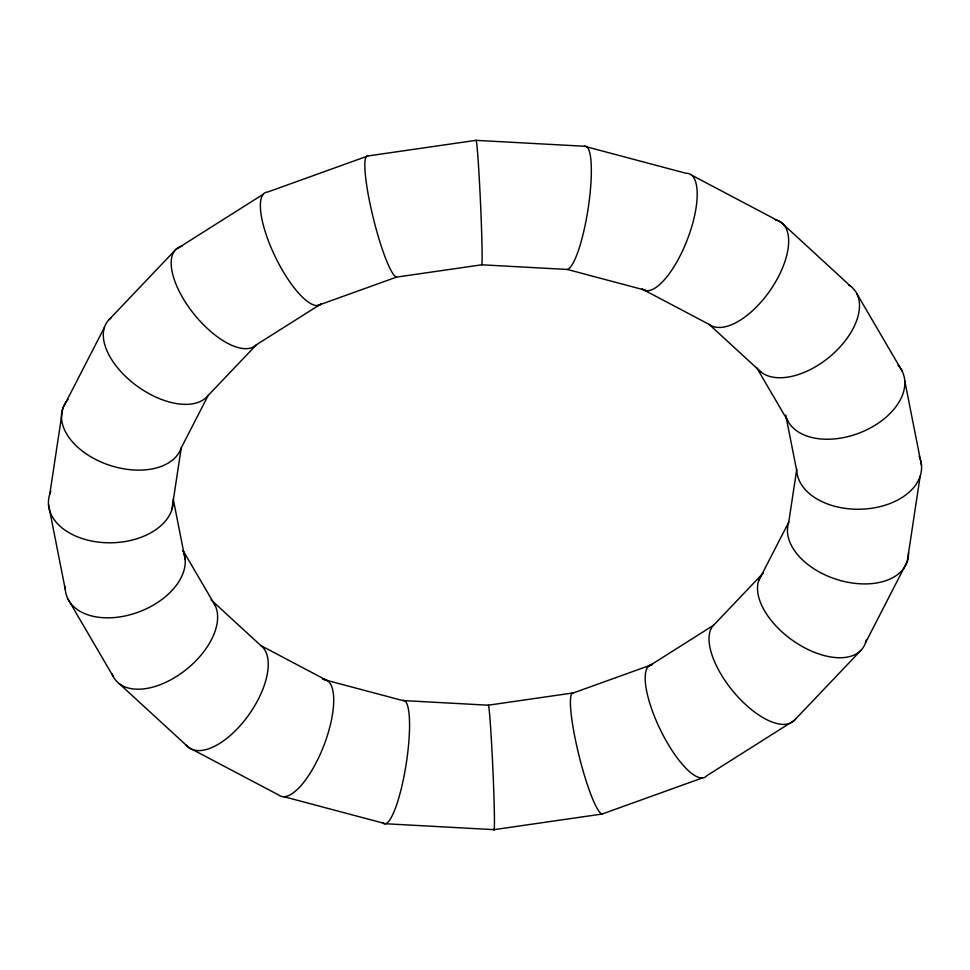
<?xml version="1.0" encoding="UTF-8"?>
<svg xmlns="http://www.w3.org/2000/svg" width="970" height="970" viewBox="0 0 970 970"><rect width="100%" height="100%" fill="white"/><g stroke="black" fill="none" stroke-linecap="round" stroke-linejoin="round"><path stroke-width="1.45" d="M49.834 493.875L62.783 408.346L104.445 327.314M171.884 509.662L181.244 447.849L208.623 394.62M758.637 580.703L788.755 522.151L796.782 469.165M920.166 476.124L907.217 561.654L865.555 642.686M109.149 319.554L175.728 249.569L263.282 194.23M320.646 304.156L256.444 344.726L206.658 397.057A62.444 34.702 35.7 0 1 131.508 381.743A62.444 34.702 35.7 0 1 111.113 317.808M648.093 666.645L713.556 625.274L763.341 572.943M860.851 650.446L794.272 720.431L706.718 775.77A62.444 19.085 64.1 0 1 660.327 729.707A62.444 19.085 64.1 0 1 652.555 664.426L573.488 692.883L488.262 705.202L402.647 700.534L322.501 679.218A62.444 21.934 -68.8 0 1 324.138 744.778A62.444 21.934 -68.8 0 1 278.572 794.951L188.774 747.567L119.274 683.68M761.159 372.213L709.191 324.441L642.043 288.999A62.444 21.934 -68.8 0 0 687.621 238.838A62.444 21.934 -68.8 0 0 685.984 173.266L584.425 146.252L475.943 140.347L367.933 155.952L267.744 192.012A62.444 19.085 64.1 0 0 274.631 255.474A62.444 19.085 64.1 0 0 320.973 304.265M317.445 305.574L396.512 277.117L481.738 264.798L567.353 269.466L647.499 290.782M284.016 796.734L385.575 823.748L494.057 829.653L602.067 814.048L702.256 777.988M691.428 175.049L781.226 222.433L850.726 286.32M211.06 599.824L260.809 645.559L327.957 681.001M856.813 293.595L901.93 370.734M756.588 367.521L787.676 420.677M183.087 550.62L214.928 605.074M68.07 599.266L113.187 676.405M904.768 380.822L921.5 465.43M785.712 415.014L796.782 471.02A62.444 41.019 -1.2 0 0 869.338 508.571A62.444 41.019 -1.2 0 0 919.172 456.203M173.218 498.98L185.161 559.411M48.5 504.57L65.232 589.178M602.067 814.048A62.444 9.021 76.1 0 1 577.841 750.768A62.444 9.021 76.1 0 1 573.488 692.883M488.262 705.202A62.444 1.649 87.4 0 1 492.978 771.247A62.444 1.649 87.4 0 1 493.584 828.659M402.647 700.534A62.444 12.21 -81.1 0 1 405.775 766.494A62.444 12.21 -81.1 0 1 382.532 822.609M260.809 645.559A62.444 30.167 -55.1 0 1 246.732 717.679A62.444 30.167 -55.1 0 1 185.913 744.802M213.533 602.722A62.444 36.339 -39.2 0 1 180.881 673.556A62.444 36.339 -39.2 0 1 112.083 673.859M182.978 550.669A62.444 40.049 -20.9 0 1 133.048 613.913A62.444 40.049 -20.9 0 1 65.16 586.486M173.278 501.648A62.444 41.019 -1.2 0 1 101.729 542.46A62.444 41.019 -1.2 0 1 50.816 491.269M181.244 447.849A62.444 39.188 18.2 0 1 101.704 462.29A62.444 39.188 18.2 0 1 68.082 399.422M256.444 344.726A62.444 27.839 50.9 0 1 191.248 310.57A62.444 27.839 50.9 0 1 182.214 246.065M396.512 277.117A62.444 9.021 76.1 0 1 372.274 213.837A62.444 9.021 76.1 0 1 367.933 155.952M475.943 140.347A62.444 1.649 87.4 0 1 480.295 198.232A62.444 1.649 87.4 0 1 481.738 264.798M584.425 146.252A62.444 12.21 -81.1 0 1 588.778 204.137A62.444 12.21 -81.1 0 1 567.353 269.466M775.091 219.778A62.444 30.167 -55.1 0 1 773.332 285.592A62.444 30.167 -55.1 0 1 709.191 324.441M848.41 284.768A62.444 36.339 -39.2 0 1 834.503 352.534A62.444 36.339 -39.2 0 1 758.14 369.424M898.147 365.253A62.444 40.049 -20.9 0 1 865.822 430.243A62.444 40.049 -20.9 0 1 786.452 417.949M908.563 552.9A62.444 39.188 18.2 0 1 842.021 580.957A62.444 39.188 18.2 0 1 788.755 522.151M866.234 640.054A62.444 34.702 35.7 0 1 798.298 644.165A62.444 34.702 35.7 0 1 761.389 575.246M795.824 718.527A62.444 27.839 50.9 0 1 735.939 694.69A62.444 27.839 50.9 0 1 713.556 625.274"/></g></svg>
